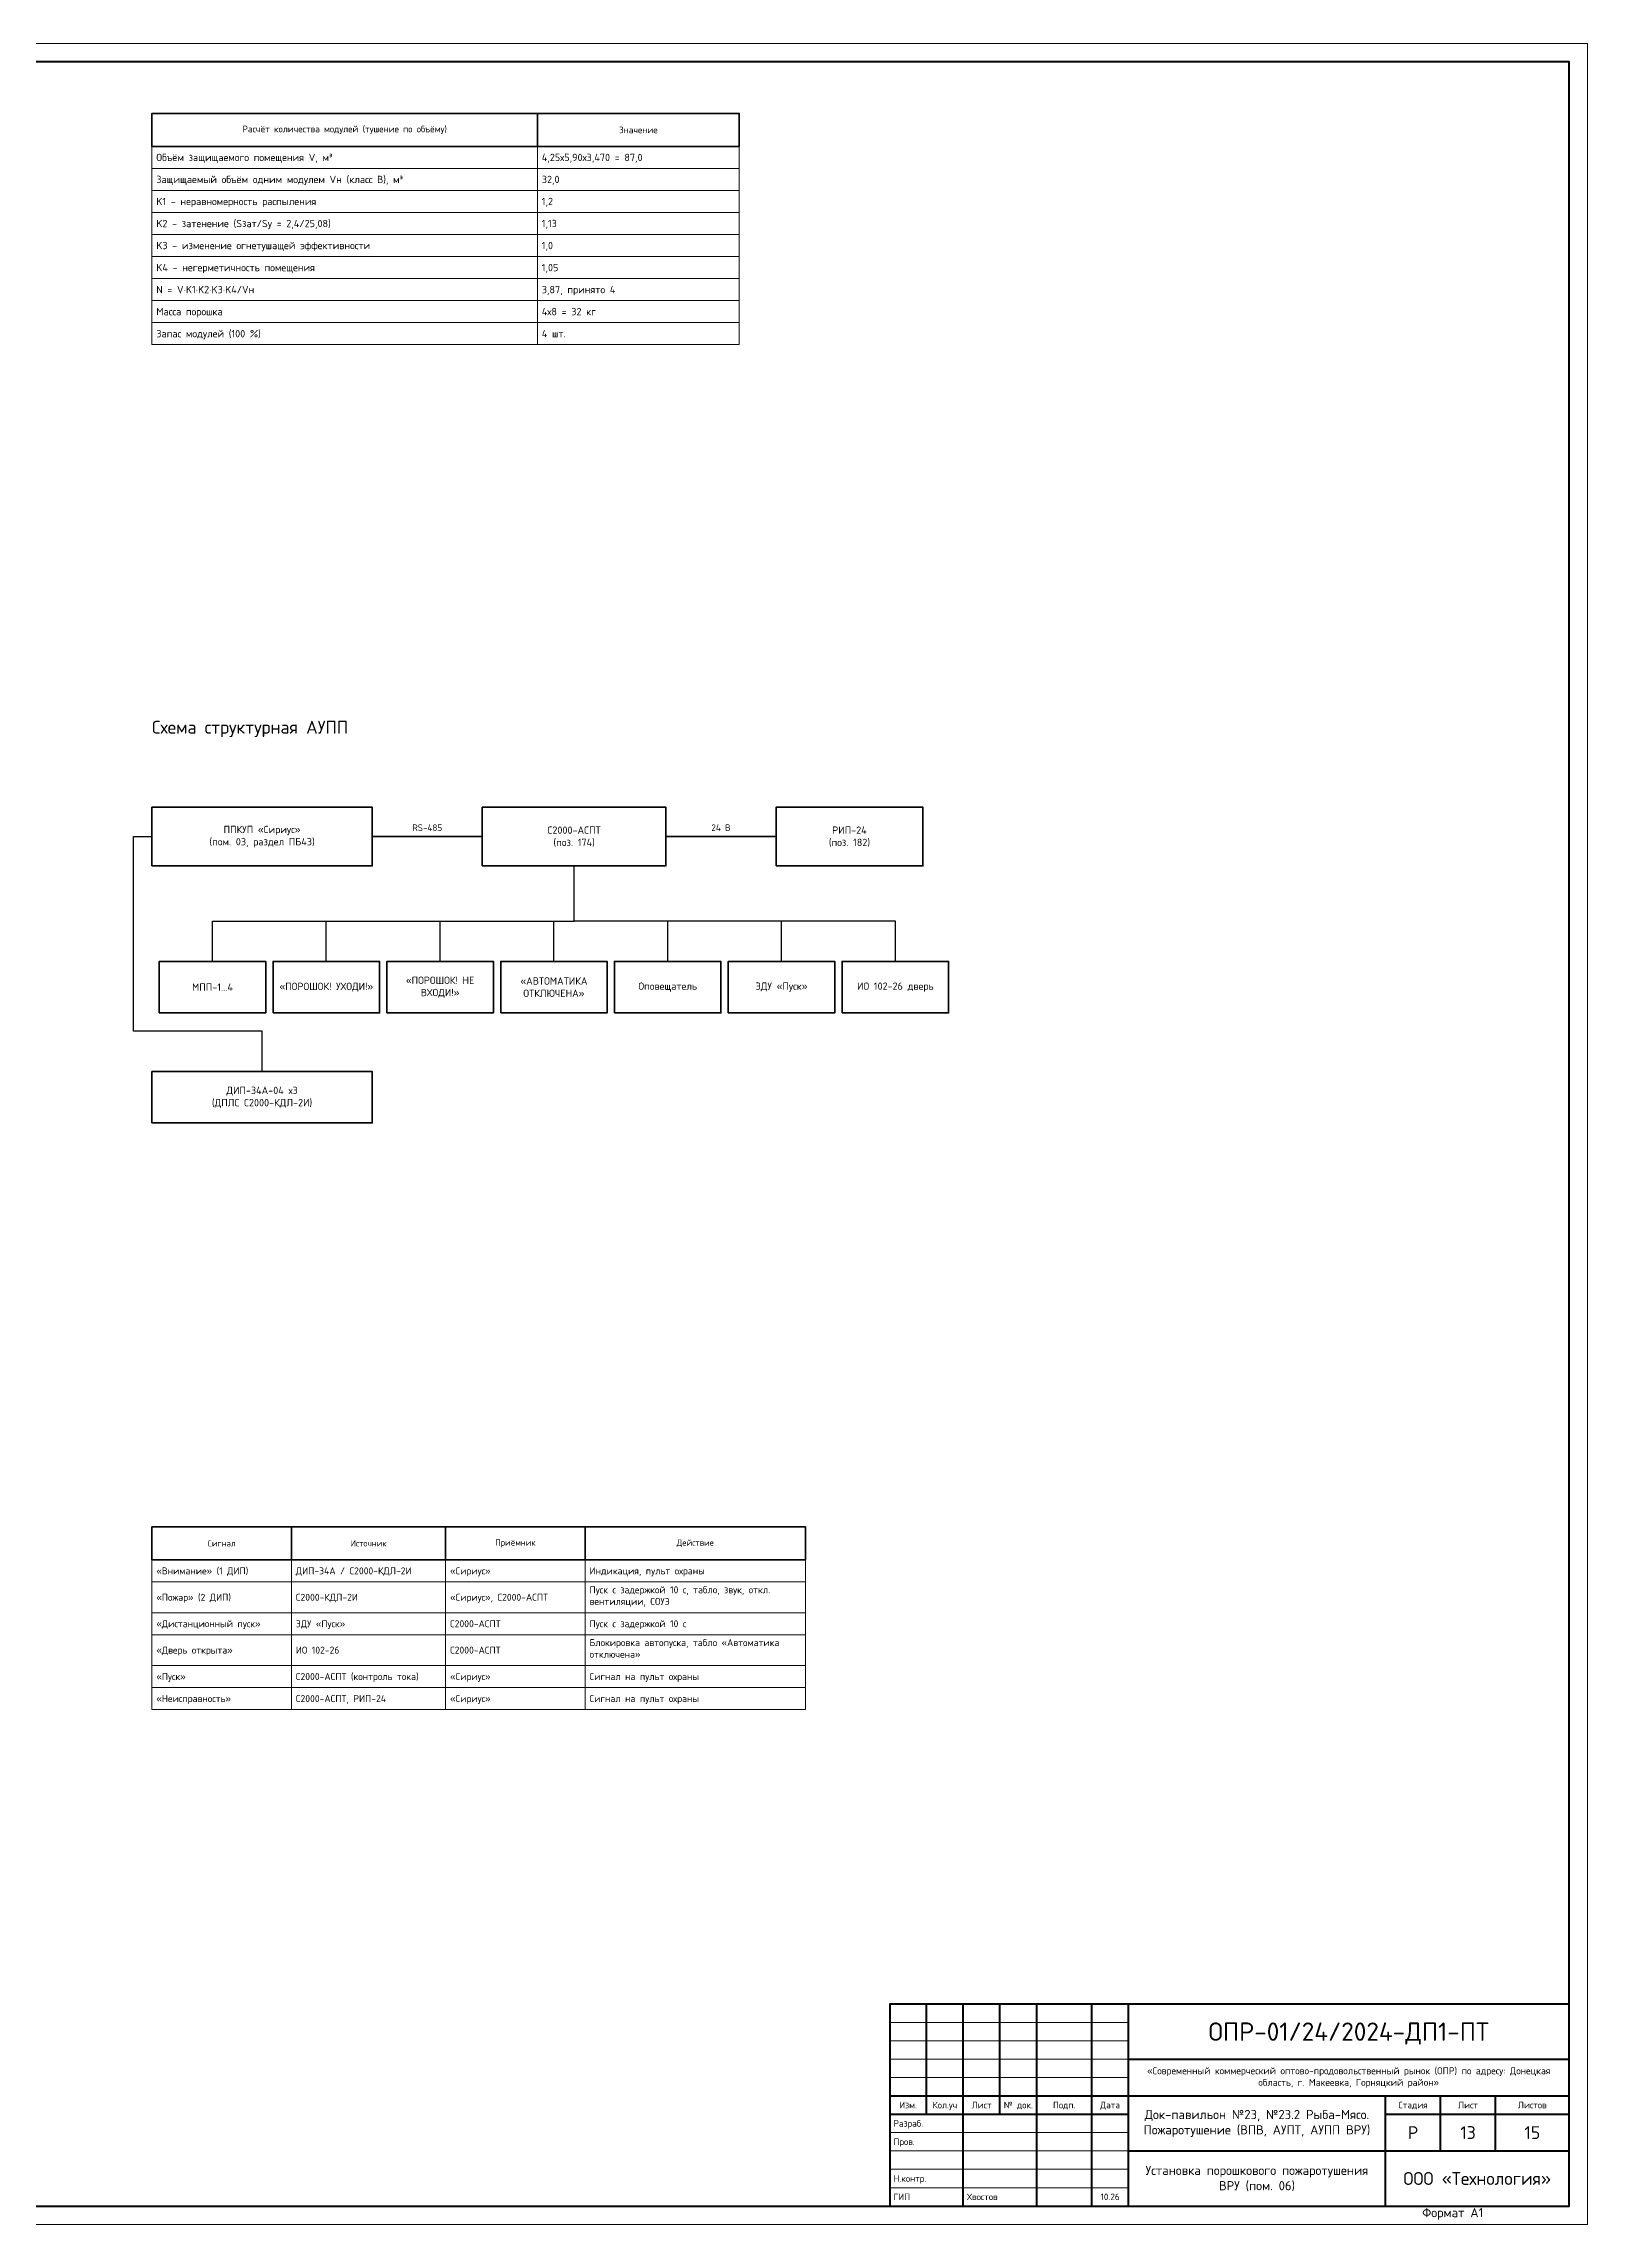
# Model space of a CAD drawing. Header units: millimetres. Extents: x 0 to 2118900, y -20000 to 84100.
# Drawn here: x 5820 to 6241, y -20000 to -19406 of the extents above; entities that cross this region are included whole.
import ezdxf
from ezdxf.enums import TextEntityAlignment as Align

# ---------------------------------------------------------------- set-up
doc = ezdxf.new("R2010")
doc.units = ezdxf.units.MM
for name, color, linetype, lineweight in [('ПТ_АУПП', 4, 'Continuous', 35), ('ПТ_кабели', 5, 'Continuous', 25), ('ПТ_рамка', 7, 'Continuous', 50), ('ПТ_рамка_тонк', 7, 'Continuous', 18), ('ПТ_текст', 7, 'Continuous', 18)]:
    doc.layers.add(name, color=color, linetype=linetype, lineweight=lineweight)
doc.styles.add('ПТ', font='isocpeur.ttf')
doc.styles.add('ПТ_загл', font='isocpeur.ttf')

msp = doc.modelspace()

# ---------------------------------------------------------------- linework, layer by layer
at = {"layer": 'ПТ_АУПП', "lineweight": 35}
for points in [[(5850, -19630), (5910, -19630), (5910, -19614), (5850, -19614)], [(5940, -19630), (5990, -19630), (5990, -19614), (5940, -19614)], [(6020, -19630), (6060, -19630), (6060, -19614), (6020, -19614)], [(5852, -19670), (5881, -19670), (5881, -19656), (5852, -19656)], [(5883, -19670), (5912, -19670), (5912, -19656), (5883, -19656)], [(5914, -19670), (5943, -19670), (5943, -19656), (5914, -19656)], [(5945, -19670), (5974, -19670), (5974, -19656), (5945, -19656)], [(5976, -19670), (6005, -19670), (6005, -19656), (5976, -19656)], [(6007, -19670), (6036, -19670), (6036, -19656), (6007, -19656)], [(6038, -19670), (6067, -19670), (6067, -19656), (6038, -19656)], [(5850, -19700), (5910, -19700), (5910, -19686), (5850, -19686)]]:
    msp.add_lwpolyline(points, close=True, dxfattribs=at)
at = {"layer": 'ПТ_кабели', "lineweight": 25}
for p, q in [((5845, -19675), (5845, -19622)), ((5845, -19622), (5850, -19622)), ((5965, -19645), (5965, -19630)), ((5866.5, -19656), (5866.5, -19645)), ((5866.5, -19645), (5965, -19645)), ((5897.5, -19656), (5897.5, -19645)), ((5897.5, -19645), (5965, -19645)), ((5928.5, -19656), (5928.5, -19645)), ((5928.5, -19645), (5965, -19645)), ((5959.5, -19656), (5959.5, -19645)), ((5959.5, -19645), (5965, -19645)), ((5990.5, -19645), (5965, -19645)), ((6021.5, -19645), (5965, -19645)), ((6052.5, -19645), (5965, -19645)), ((5990.5, -19656), (5990.5, -19645)), ((6021.5, -19656), (6021.5, -19645)), ((6052.5, -19656), (6052.5, -19645)), ((5880, -19675), (5845, -19675)), ((5880, -19686), (5880, -19675))]:
    msp.add_line(p, q, dxfattribs=at)
at = {"layer": 'ПТ_кабели', "lineweight": 35}
for p, q in [((5910, -19622), (5940, -19622)), ((5990, -19622), (6020, -19622))]:
    msp.add_line(p, q, dxfattribs=at)
at = {"layer": 'ПТ_рамка', "lineweight": 50}
for p, q in [((6061, -19970), (6061, -19940)), ((6071, -19970), (6071, -19940)), ((6081, -19970), (6081, -19940)), ((6091, -19970), (6091, -19940)), ((6106, -19970), (6106, -19940)), ((6051, -19965), (6116, -19965)), ((6051, -19970), (6116, -19970)), ((6071, -19995), (6071, -19970)), ((6091, -19995), (6091, -19970)), ((6106, -19995), (6106, -19970)), ((6116, -19965), (6236, -19965)), ((6186, -19970), (6236, -19970)), ((6201, -19980), (6201, -19965)), ((6216, -19980), (6216, -19965))]:
    msp.add_line(p, q, dxfattribs=at)
at = {"layer": 'ПТ_рамка', "lineweight": 70}
for p, q in [((6116, -19995), (6116, -19940)), ((6116, -19955), (6236, -19955)), ((6186, -19995), (6186, -19965)), ((6116, -19980), (6236, -19980))]:
    msp.add_line(p, q, dxfattribs=at)
at = {"layer": 'ПТ_рамка', "lineweight": 18}
for p, q in [((6051, -19945), (6116, -19945)), ((6051, -19950), (6116, -19950)), ((6051, -19955), (6116, -19955)), ((6051, -19960), (6116, -19960)), ((6051, -19975), (6116, -19975)), ((6051, -19980), (6116, -19980)), ((6051, -19985), (6116, -19985)), ((6051, -19990), (6116, -19990))]:
    msp.add_line(p, q, dxfattribs=at)
at = {"layer": 'ПТ_рамка', "lineweight": 70}
for points in [[(5420, -19995), (6236, -19995), (6236, -19411), (5420, -19411)], [(6051, -19995), (6236, -19995), (6236, -19940), (6051, -19940)]]:
    msp.add_lwpolyline(points, close=True, dxfattribs=at)
at = {"layer": 'ПТ_рамка_тонк', "lineweight": 35}
for p, q in [((5850, -19425), (5850, -19434)), ((5955, -19425), (5955, -19434)), ((6010, -19425), (6010, -19434)), ((5850, -19810), (5850, -19819)), ((5888, -19810), (5888, -19819)), ((5930, -19810), (5930, -19819)), ((5968, -19810), (5968, -19819)), ((6028, -19810), (6028, -19819))]:
    msp.add_line(p, q, dxfattribs=at)
at = {"layer": 'ПТ_рамка_тонк'}
for p, q in [((5850, -19434), (5850, -19440)), ((5955, -19434), (5955, -19440)), ((6010, -19434), (6010, -19440)), ((5850, -19440), (6010, -19440)), ((5850, -19440), (5850, -19446)), ((5955, -19440), (5955, -19446)), ((6010, -19440), (6010, -19446)), ((5850, -19446), (6010, -19446)), ((5850, -19446), (5850, -19452)), ((5955, -19446), (5955, -19452)), ((6010, -19446), (6010, -19452)), ((5850, -19452), (6010, -19452)), ((5850, -19452), (5850, -19458)), ((5955, -19452), (5955, -19458)), ((6010, -19452), (6010, -19458)), ((5850, -19458), (6010, -19458)), ((5850, -19458), (5850, -19464)), ((5955, -19458), (5955, -19464)), ((6010, -19458), (6010, -19464)), ((5850, -19464), (6010, -19464)), ((5850, -19464), (5850, -19470)), ((5955, -19464), (5955, -19470)), ((6010, -19464), (6010, -19470)), ((5850, -19470), (6010, -19470)), ((5850, -19470), (5850, -19476)), ((5955, -19470), (5955, -19476)), ((6010, -19470), (6010, -19476)), ((5850, -19476), (6010, -19476)), ((5850, -19476), (5850, -19482)), ((5955, -19476), (5955, -19482)), ((6010, -19476), (6010, -19482)), ((5850, -19482), (6010, -19482)), ((5850, -19482), (5850, -19488)), ((5955, -19482), (5955, -19488)), ((6010, -19482), (6010, -19488)), ((5850, -19488), (6010, -19488)), ((5850, -19819), (5850, -19825)), ((5888, -19819), (5888, -19825)), ((5930, -19819), (5930, -19825)), ((5968, -19819), (5968, -19825)), ((6028, -19819), (6028, -19825)), ((5850, -19825), (6028, -19825)), ((5850, -19825), (5850, -19833.39)), ((5888, -19825), (5888, -19833.39)), ((5930, -19825), (5930, -19833.39)), ((5968, -19825), (5968, -19833.39)), ((6028, -19825), (6028, -19833.39)), ((5850, -19833.39), (6028, -19833.39)), ((5850, -19833.39), (5850, -19839.39)), ((5888, -19833.39), (5888, -19839.39)), ((5930, -19833.39), (5930, -19839.39)), ((5968, -19833.39), (5968, -19839.39)), ((6028, -19833.39), (6028, -19839.39)), ((5850, -19839.39), (6028, -19839.39)), ((5850, -19839.39), (5850, -19847.78)), ((5888, -19839.39), (5888, -19847.78)), ((5930, -19839.39), (5930, -19847.78)), ((5968, -19839.39), (5968, -19847.78)), ((6028, -19839.39), (6028, -19847.78)), ((5850, -19847.78), (6028, -19847.78)), ((5850, -19847.78), (5850, -19853.78)), ((5888, -19847.78), (5888, -19853.78)), ((5930, -19847.78), (5930, -19853.78)), ((5968, -19847.78), (5968, -19853.78)), ((6028, -19847.78), (6028, -19853.78)), ((5850, -19853.78), (6028, -19853.78)), ((5850, -19853.78), (5850, -19859.78)), ((5888, -19853.78), (5888, -19859.78)), ((5930, -19853.78), (5930, -19859.78)), ((5968, -19853.78), (5968, -19859.78)), ((6028, -19853.78), (6028, -19859.78)), ((5850, -19859.78), (6028, -19859.78))]:
    msp.add_line(p, q, dxfattribs=at)
at = {"layer": 'ПТ_рамка_тонк', "lineweight": 13}
msp.add_lwpolyline([(5400, -20000), (6241, -20000), (6241, -19406), (5400, -19406)], close=True, dxfattribs=at)
at = {"layer": 'ПТ_рамка_тонк', "lineweight": 35}
for points in [[(5850, -19434), (6010, -19434), (6010, -19425), (5850, -19425)], [(5850, -19819), (6028, -19819), (6028, -19810), (5850, -19810)]]:
    msp.add_lwpolyline(points, close=True, dxfattribs=at)

# ---------------------------------------------------------------- texts
at = {"layer": 'ПТ_текст', "style": 'ПТ'}
for s, height, p in [('Объём защищаемого помещения V, м³', 2, (5851.2, -19437)), ('4,25х5,90х3,470 = 87,0', 2, (5956.2, -19437)), ('Защищаемый объём одним модулем Vн (класс В), м³', 2, (5851.2, -19443)), ('32,0', 2, (5956.2, -19443)), ('K1 - неравномерность распыления', 2, (5851.2, -19449)), ('1,2', 2, (5956.2, -19449)), ('K2 - затенение (Sзат/Sу = 2,4/25,08)', 2, (5851.2, -19455)), ('1,13', 2, (5956.2, -19455)), ('K3 - изменение огнетушащей эффективности', 2, (5851.2, -19461)), ('1,0', 2, (5956.2, -19461)), ('K4 - негерметичность помещения', 2, (5851.2, -19467)), ('1,05', 2, (5956.2, -19467)), ('N = V·K1·K2·K3·K4/Vн', 2, (5851.2, -19473)), ('3,87, принято 4', 2, (5956.2, -19473)), ('Масса порошка', 2, (5851.2, -19479)), ('4х8 = 32 кг', 2, (5956.2, -19479)), ('Запас модулей (100 %)', 2, (5851.2, -19485)), ('4 шт.', 2, (5956.2, -19485)), ('«Внимание» (1 ДИП)', 1.9, (5851.2, -19822)), ('ДИП-34А / С2000-КДЛ-2И', 1.9, (5889.2, -19822)), ('«Сириус»', 1.9, (5931.2, -19822)), ('Индикация, пульт охраны', 1.9, (5969.2, -19822)), ('«Пожар» (2 ДИП)', 1.9, (5851.2, -19829.19)), ('С2000-КДЛ-2И', 1.9, (5889.2, -19829.19)), ('«Сириус», С2000-АСПТ', 1.9, (5931.2, -19829.19)), ('«Дистанционный пуск»', 1.9, (5851.2, -19836.39)), ('ЭДУ «Пуск»', 1.9, (5889.2, -19836.39)), ('С2000-АСПТ', 1.9, (5931.2, -19836.39)), ('Пуск с задержкой 10 с', 1.9, (5969.2, -19836.39)), ('«Дверь открыта»', 1.9, (5851.2, -19843.58)), ('ИО 102-26', 1.9, (5889.2, -19843.58)), ('С2000-АСПТ', 1.9, (5931.2, -19843.58)), ('«Пуск»', 1.9, (5851.2, -19850.78)), ('С2000-АСПТ (контроль тока)', 1.9, (5889.2, -19850.78)), ('«Сириус»', 1.9, (5931.2, -19850.78)), ('Сигнал на пульт охраны', 1.9, (5969.2, -19850.78)), ('«Неисправность»', 1.9, (5851.2, -19856.78)), ('С2000-АСПТ, РИП-24', 1.9, (5889.2, -19856.78)), ('«Сириус»', 1.9, (5931.2, -19856.78)), ('Сигнал на пульт охраны', 1.9, (5969.2, -19856.78)), ('Разраб.', 1.8, (6052, -19972.5)), ('Пров.', 1.8, (6052, -19977.5)), ('Н.контр.', 1.8, (6052, -19987.5)), ('ГИП', 1.8, (6052, -19992.5)), ('Хвостов', 1.8, (6072, -19992.5))]:
    msp.add_text(s, height=height, dxfattribs=at).set_placement(p, align=Align.MIDDLE_LEFT)
at = {"layer": 'ПТ_текст'}
for s, height, style, p in [('Схема структурная АУПП', 3.5, 'ПТ_загл', (5850, -19595)), ('Формат A1', 2.5, 'ПТ', (6196, -19998.8))]:
    msp.add_text(s, height=height, dxfattribs=dict(at, style=style)).set_placement(p, align=Align.BOTTOM_LEFT)
at = {"layer": 'ПТ_текст', "style": 'ПТ'}
for s, p in [('RS-485', (5925, -19621)), ('24 В', (6005, -19621))]:
    msp.add_text(s, height=1.8, dxfattribs=at).set_placement(p, align=Align.BOTTOM_CENTER)
at = {"layer": 'ПТ_текст'}
for s, height, style, p in [('ОПР-01/24/2024-ДП1-ПТ', 5, 'ПТ_загл', (6176, -19947.5)), ('Изм.', 1.8, 'ПТ', (6056, -19967.5)), ('Кол.уч', 1.8, 'ПТ', (6066, -19967.5)), ('Лист', 1.8, 'ПТ', (6076, -19967.5)), ('№ док.', 1.8, 'ПТ', (6086, -19967.5)), ('Подп.', 1.8, 'ПТ', (6098.5, -19967.5)), ('Дата', 1.8, 'ПТ', (6111, -19967.5)), ('Стадия', 1.8, 'ПТ', (6193.5, -19967.5)), ('Лист', 1.8, 'ПТ', (6208.5, -19967.5)), ('Листов', 1.8, 'ПТ', (6226, -19967.5)), ('Р', 3.5, 'ПТ', (6193.5, -19975)), ('13', 3.5, 'ПТ', (6208.5, -19975)), ('15', 3.5, 'ПТ', (6226, -19975)), ('ООО «Технология»', 3.5, 'ПТ', (6211, -19987.5)), ('10.26', 1.8, 'ПТ', (6111, -19992.5))]:
    msp.add_text(s, height=height, dxfattribs=dict(at, style=style)).set_placement(p, align=Align.MIDDLE_CENTER)
at = {"layer": 'ПТ_текст', "style": 'ПТ'}
for s, insert, char_height, width, attachment_point in [('Расчёт количества модулей (тушение по объёму)', (5902.5, -19429.5), 1.8, 103.5, 5), ('Значение', (5982.5, -19429.5), 1.8, 53.5, 5), ('ППКУП «Сириус» \\P(пом. 03, раздел ПБ43)', (5880, -19622), 2, 58, 5), ('С2000-АСПТ \\P(поз. 174)', (5965, -19622), 2, 48, 5), ('РИП-24 \\P(поз. 182)', (6040, -19622), 2, 38, 5), ('«ПОРОШОК! НЕ ВХОДИ!»', (5928.5, -19663), 2, 27, 5), ('«АВТОМАТИКА ОТКЛЮЧЕНА»', (5959.5, -19663), 2, 27, 5), ('МПП-1...4', (5866.5, -19663), 2, 27, 5), ('«ПОРОШОК! УХОДИ!»', (5897.5, -19663), 2, 27, 5), ('Оповещатель', (5990.5, -19663), 2, 27, 5), ('ЭДУ «Пуск»', (6021.5, -19663), 2, 27, 5), ('ИО 102-26 дверь', (6052.5, -19663), 2, 27, 5), ('ДИП-34А-04 х3 \\P(ДПЛС С2000-КДЛ-2И)', (5880, -19693), 2, 58, 5), ('Сигнал', (5869, -19814.5), 1.71, 36.5, 5), ('Источник', (5909, -19814.5), 1.71, 40.5, 5), ('Приёмник', (5949, -19814.5), 1.71, 36.5, 5), ('Действие', (5998, -19814.5), 1.71, 58.5, 5), ('Пуск с задержкой 10 с, табло, звук, откл. вентиляции, СОУЭ', (5969.2, -19826.2), 1.9, 57.6, 1), ('Блокировка автопуска, табло «Автоматика отключена»', (5969.2, -19840.59), 1.9, 57.6, 1), ('«Современный коммерческий оптово-продовольственный рынок (ОПР) по адресу: Донецкая область, г. Макеевка, Горняцкий район»', (6176, -19960), 1.9, 116, 5), ('Док-павильон №23, №23.2 Рыба-Мясо. Пожаротушение (ВПВ, АУПТ, АУПП ВРУ)', (6151, -19972.5), 2.5, 66, 5), ('Установка порошкового пожаротушения ВРУ (пом. 06)', (6151, -19987.5), 2.5, 66, 5)]:
    msp.add_mtext(s, dxfattribs=dict(at, insert=insert, char_height=char_height, width=width, attachment_point=attachment_point))

doc.saveas('drawing.dxf')
